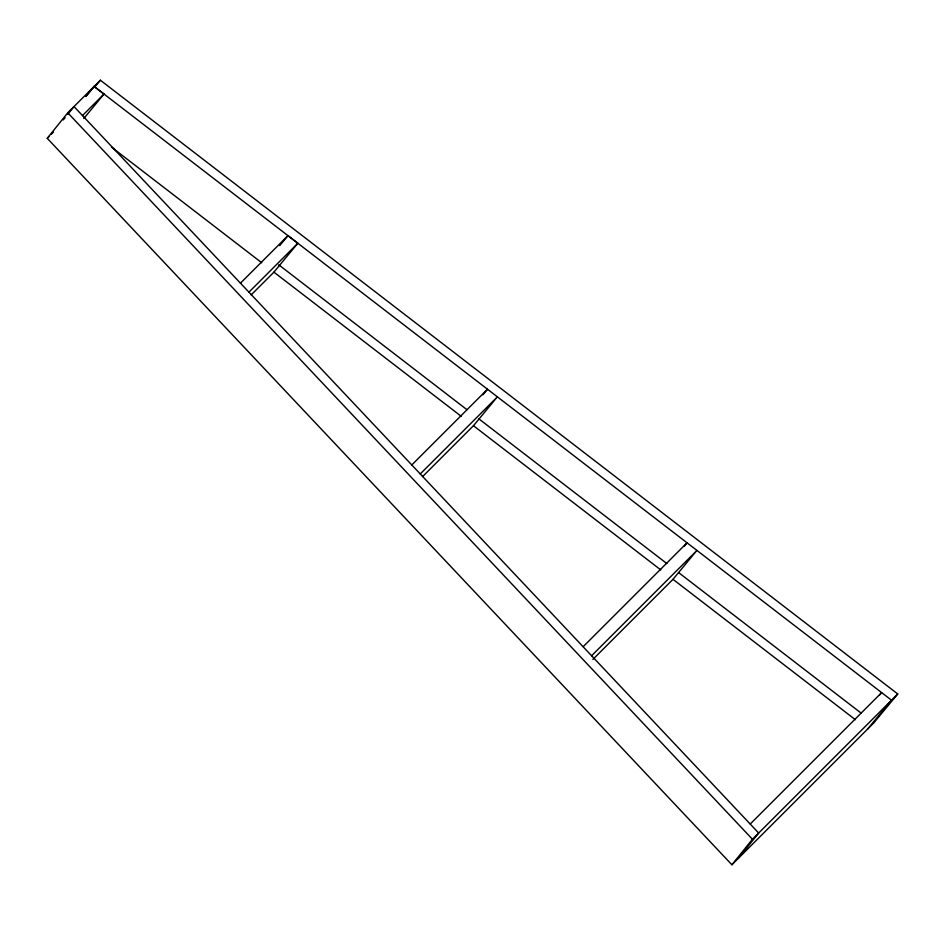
<?xml version="1.0" encoding="UTF-8"?>
<svg xmlns="http://www.w3.org/2000/svg" width="945" height="945" viewBox="0 0 945 945"><rect width="100%" height="100%" fill="white"/><g stroke="black" fill="none" stroke-linecap="round" stroke-linejoin="round"><path stroke-width="1.42" d="M47.25 138.324L67.768 112.798L100.371 80.219L897.75 693.973L873.818 722.866L731.902 864.781L47.25 138.324L49.329 136.257M63.291 119.885L65.075 117.664M67.756 114.333L74.005 106.561L758.681 833.029L738.139 858.544M731.902 864.781L752.444 839.266L897.75 693.973M94.122 86.444L85.853 96.449L94.134 86.456L103.997 94.051L83.798 118.515M94.854 86.881L100.371 80.219M279.696 245.653L287.965 235.648L891.513 700.198L867.581 729.103M251.146 294.911L273.908 272.16L297.84 243.255L94.134 86.456M482.895 394.797L487.502 389.234L411.784 464.964M684.274 546.163L687.039 542.82L583.112 646.746M879.795 694.823L881.638 692.602L750.2 824.04M51.408 134.178L53.487 132.099M82.487 115.562L103.997 94.051M240.443 283.169L287.965 235.648M248.925 292.17L297.84 243.255M420.265 473.953L497.377 396.841L473.421 425.758L422.557 476.623M591.594 655.747L696.914 550.427L672.946 579.368L592.881 659.421M278.74 264.813L466.96 409.693M478.654 418.694L666.886 563.574M678.569 572.576L860.954 712.967M111.557 147.16L261.73 262.745M273.932 272.148L461.255 416.332M473.457 425.734L660.791 569.918M672.994 579.32L855.367 719.7M67.768 112.798L752.444 839.266"/></g></svg>
